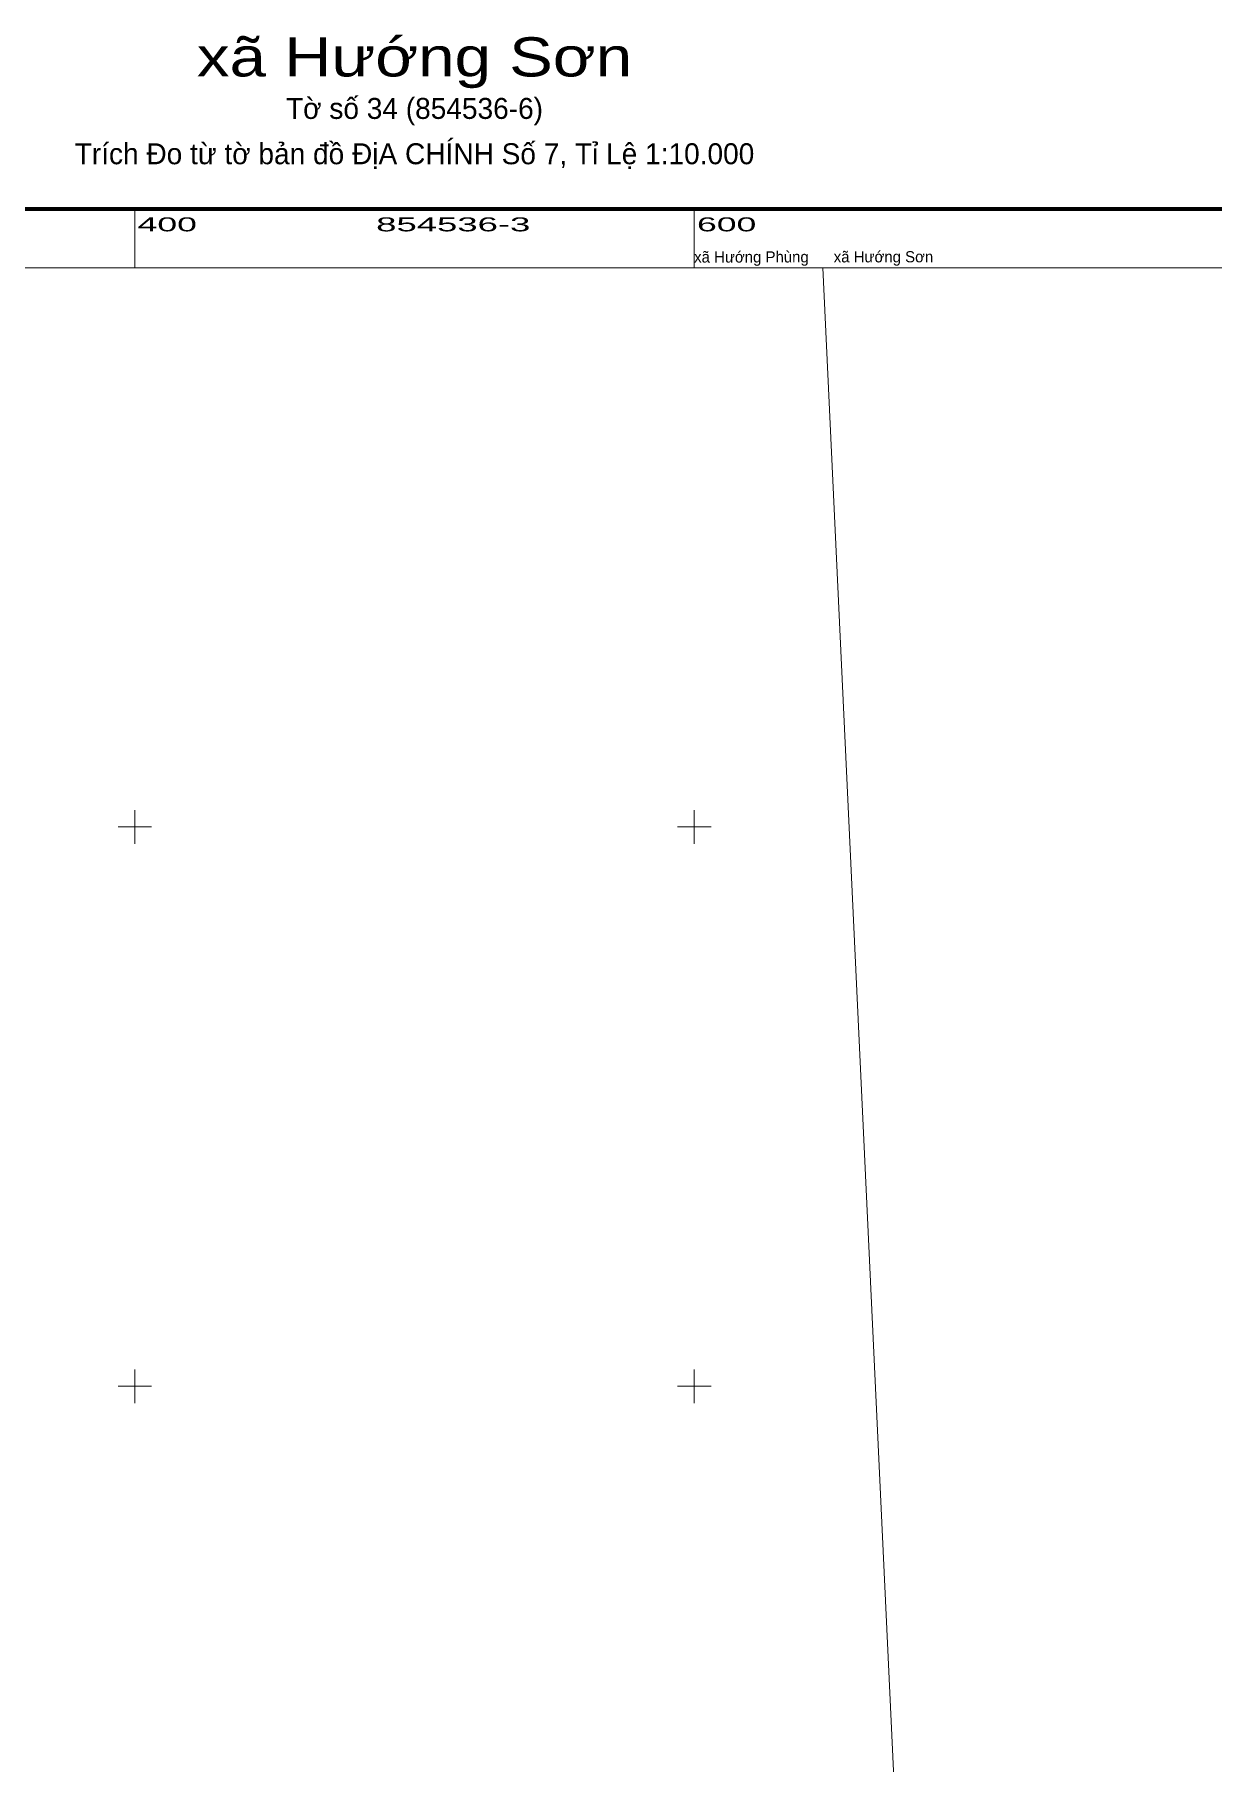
# Model space of a CAD drawing. Header units: metres. Extents: x 537779 to 539237, y 1851578 to 1853294.
# Drawn here: x 538364 to 538785, y 1852665 to 1853283 of the extents above; entities that cross this region are included whole.
import ezdxf
from ezdxf.enums import TextEntityAlignment as Align

# ---------------------------------------------------------------- set-up
doc = ezdxf.new("R2010")
doc.units = ezdxf.units.M
doc.header["$LTSCALE"] = 0.12
doc.layers.add('46', color=7, linetype='Continuous', lineweight=13)
doc.layers.add('60', color=7, linetype='Continuous', lineweight=13)

msp = doc.modelspace()

# ---------------------------------------------------------------- linework, layer by layer
at = {"layer": '46'}
msp.add_line((538645.93, 1853200), (538711.93, 1851800), dxfattribs=at)
at = {"layer": '60'}
for p, q in [((538400, 1853200), (538400, 1853221)), ((538600, 1853200), (538600, 1853221)), ((538400, 1852994), (538400, 1853006)), ((538600, 1852994), (538600, 1853006)), ((538394, 1853000), (538406, 1853000)), ((538594, 1853000), (538606, 1853000)), ((538400, 1852794), (538400, 1852806)), ((538600, 1852794), (538600, 1852806)), ((538394, 1852800), (538406, 1852800)), ((538594, 1852800), (538606, 1852800))]:
    msp.add_line(p, q, dxfattribs=at)
at = {"layer": '60', "lineweight": 106}
msp.add_lwpolyline([(537779, 1853221), (539221, 1853221), (539221, 1851779), (537779, 1851779)], close=True, dxfattribs=at)
at = {"layer": '60'}
msp.add_lwpolyline([(537800, 1853200), (539200, 1853200), (539200, 1851800), (537800, 1851800)], close=True, dxfattribs=at)

# ---------------------------------------------------------------- texts
at = {"layer": '46'}
msp.add_text('xã Hướng Phùng      xã Hướng Sơn', height=4, rotation=0.063, dxfattribs=at).set_placement((538642.708, 1853201.884), align=Align.CENTER)
at = {"layer": '60'}
for s, height, width, p in [('xã Hướng Sơn', 14, 1.25, (538499.995, 1853268.39)), ('854536-3', 5, 1.95, (538513.85, 1853213))]:
    msp.add_text(s, height=height, dxfattribs=dict(at, width=width)).set_placement(p, align=Align.CENTER)
for s, p in [('Tờ số 34 (854536-6)', (538500.005, 1853253.21)), ('Trích Đo từ tờ bản đồ ĐịA CHÍNH Số 7, Tỉ Lệ 1:10.000', (538500, 1853237))]:
    msp.add_text(s, height=7.5, dxfattribs=at).set_placement(p, align=Align.CENTER)
at = {"layer": '60', "width": 1.9}
for s, p in [('400', (538401, 1853213)), ('600', (538601, 1853213))]:
    msp.add_text(s, height=5, dxfattribs=at).set_placement(p)

doc.saveas('drawing.dxf')
